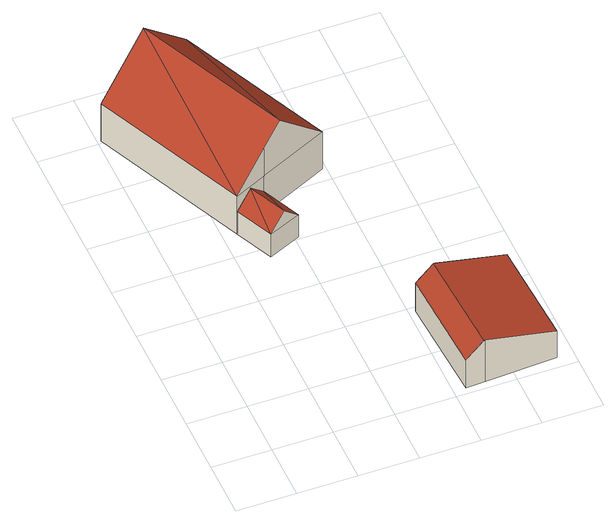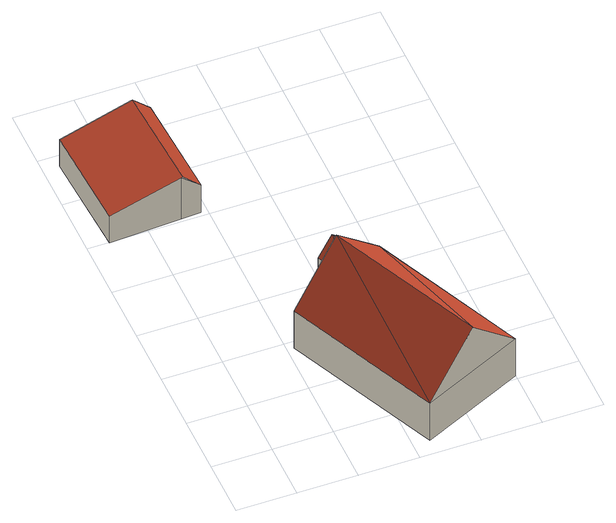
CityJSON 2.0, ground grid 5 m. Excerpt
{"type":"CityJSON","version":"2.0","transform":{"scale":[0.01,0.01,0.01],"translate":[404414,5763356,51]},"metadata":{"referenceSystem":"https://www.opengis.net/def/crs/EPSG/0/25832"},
"CityObjects":{
"building1":{"type":"Building","attributes":{"Gemeindeschluessel":"05515000","Geometrietyp2DReferenz":"3000","function":"31001_1000"},"address":[{"country":"Germany","locality":"Münster","thoroughfareNumber":"102","thoroughfareName":"Am Max-Klemens-Kanal"}],"children":["building1-1","building1-2"]},
"building1-1":{"type":"BuildingPart","attributes":{"roofType":"3100","measuredHeight":8.7},"parents":["building1"],"geometry":[{"type":"Solid","lod":"2","boundaries":[[[[0,1,2,3]],[[4,5,1,0]],[[6,7,8,5,4]],[[3,2,9,10,11]],[[12,13,14,11]],[[14,3,11]],[[4,0,13]],[[14,13,0]],[[12,11,6]],[[13,12,6,4]],[[14,0,3]],[[1,5,8,9,2]],[[15,7,6,11,10]],[[9,8,7,10]],[[7,15,10]]]],"semantics":{"surfaces":[{"type":"WallSurface"},{"type":"RoofSurface"},{"type":"GroundSurface"},{"type":"ClosureSurface"}],"values":[[0,0,0,0,1,1,1,1,0,0,0,2,0,3,3]]}}]},
"building1-2":{"type":"BuildingPart","attributes":{"roofType":"3100","measuredHeight":3.86},"parents":["building1"],"geometry":[{"type":"Solid","lod":"2","boundaries":[[[[10,9,16,17]],[[18,19,8,7]],[[17,16,19,18]],[[18,20,17]],[[17,20,15]],[[15,10,17]],[[20,18,7]],[[7,15,20]],[[9,8,19,16]],[[9,10,7,8]],[[10,15,7]]]],"semantics":{"surfaces":[{"type":"WallSurface"},{"type":"RoofSurface"},{"type":"GroundSurface"},{"type":"ClosureSurface"}],"values":[[0,0,0,0,1,1,1,1,2,3,3]]}}]},
"building2":{"type":"Building","attributes":{"Gemeindeschluessel":"05515000","Geometrietyp2DReferenz":"3000","function":"31001_2700","roofType":"5000","measuredHeight":4.48},"geometry":[{"type":"Solid","lod":"2","boundaries":[[[[21,22,23,24]],[[25,26,22,21]],[[27,28,26,25]],[[29,30,28,27]],[[31,32,30,29]],[[24,23,32,31]],[[33,34,24,31]],[[27,25,21,34,33,29]],[[24,34,21]],[[29,33,31]],[[22,26,28,30,32,23]]]],"semantics":{"surfaces":[{"type":"WallSurface"},{"type":"RoofSurface"},{"type":"GroundSurface"}],"values":[[0,0,0,0,0,0,1,1,0,0,2]]}}]}
},
"vertices":[
[871,3886,474],[871,3886,73],[15,3494,73],[15,3494,474],[1455,2591,474],[1455,2591,73],[871,2320,474],[871,2320,312],[871,2320,73],[601,2195,73],[601,2195,312],[601,2195,474],[871,2320,770],[1028,2393,943],[443,3690,943],[736,2257,459],
[746,1873,73],[746,1873,312],[1019,1991,312],[1019,1991,73],[882,1932,459],
[1718,971,484],[1718,971,40],[1555,963,40],[1555,963,339],[2316,1001,323],[2316,1001,40],[2361,103,323],[2361,103,40],[1764,70,485],[1764,70,40],[1602,59,339],[1602,59,40],[1753,69,488],[1706,970,488]
]}
